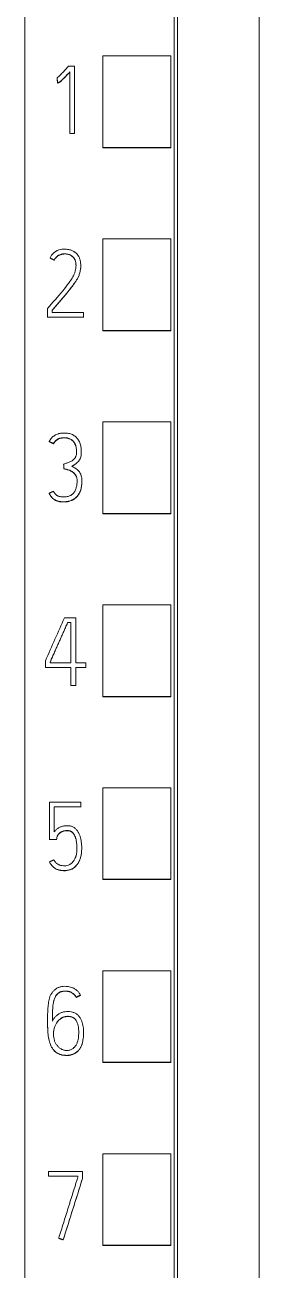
# Model space of a CAD drawing. Header units: millimetres. Extents: x 1359 to 3577, y 1333 to 3557.
# Drawn here: x 2785.17 to 2792.07, y 2942.38 to 2979.14 of the extents above; entities that cross this region are included whole.
import ezdxf

# ---------------------------------------------------------------- set-up
doc = ezdxf.new("R2010")
doc.units = ezdxf.units.MM
doc.layers.add('000-PI-Oprema', color=30, linetype='Continuous', lineweight=5)
doc.layers.add('002-PI-Kabelska kanalica', color=150, linetype='Continuous')

# ---------------------------------------------------------------- blocks, each defined once
blk = doc.blocks.new('S7-1500 DI HF - 6ES7521-1BL00-0AB0')
at = {"layer": '000-PI-Oprema', "color": 0, "linetype": 'ByBlock', "lineweight": 0}
for p, q in [((0, 134.681), (0, 21.262)), ((34.8, 134.681), (34.8, 21.262)), ((4.4, 132.4), (4.4, 23.585)), ((1.461, 71.366), (1.286, 71.366)), ((1.461, 69.377), (1.461, 71.366)), ((2.3, 68.966), (2.3, 71.667)), ((4.3, 71.667), (2.3, 71.667)), ((4.3, 68.966), (4.3, 71.667)), ((0.95, 71.02), (0.95, 71.014)), ((1.322, 71.194), (1.322, 69.377)), ((0.959, 70.873), (0.959, 70.867)), ((1.322, 69.377), (1.461, 69.377)), ((2.3, 68.95), (2.3, 68.966)), ((4.3, 68.966), (2.3, 68.966)), ((4.3, 68.95), (2.3, 68.95)), ((4.3, 68.95), (4.3, 68.966)), ((2.3, 63.564), (2.3, 66.266)), ((4.3, 66.266), (2.3, 66.266)), ((4.3, 63.564), (4.3, 66.266)), ((0.74, 65.705), (0.74, 65.698)), ((0.865, 65.641), (0.865, 65.635)), ((1.647, 65.472), (1.647, 65.479)), ((0.665, 64.208), (0.665, 63.953)), ((0.804, 64.092), (0.804, 64.159)), ((1.73, 64.092), (0.804, 64.092)), ((1.73, 63.953), (1.73, 64.092)), ((0.665, 63.953), (0.665, 63.947)), ((0.665, 63.953), (1.73, 63.953)), ((1.73, 63.953), (1.73, 63.947)), ((2.3, 63.55), (2.3, 63.564)), ((4.3, 63.564), (2.3, 63.564)), ((4.3, 63.55), (2.3, 63.55)), ((4.3, 63.55), (4.3, 63.564)), ((2.3, 58.163), (2.3, 60.864)), ((4.3, 60.864), (2.3, 60.864)), ((4.3, 58.163), (4.3, 60.864)), ((0.716, 60.285), (0.716, 60.279)), ((0.844, 60.221), (0.844, 60.215)), ((1.662, 59.966), (1.662, 59.973)), ((1.141, 59.62), (1.141, 59.614)), ((1.149, 59.481), (1.149, 59.475)), ((1.679, 59.113), (1.679, 59.119)), ((0.716, 58.758), (0.716, 58.752)), ((2.3, 58.15), (2.3, 58.163)), ((4.3, 58.163), (2.3, 58.163)), ((4.3, 58.15), (2.3, 58.15)), ((4.3, 58.15), (4.3, 58.163)), ((2.3, 52.761), (2.3, 55.462)), ((4.3, 55.462), (2.3, 55.462)), ((4.3, 52.761), (4.3, 55.462)), ((1.166, 55.078), (1.496, 55.078)), ((1.354, 54.94), (1.257, 54.94)), ((1.354, 53.747), (1.354, 54.94)), ((1.496, 55.078), (1.496, 53.747)), ((0.605, 53.609), (0.605, 53.814)), ((0.744, 53.783), (0.744, 53.747)), ((0.744, 53.747), (1.354, 53.747)), ((1.496, 53.747), (1.79, 53.747)), ((1.79, 53.747), (1.79, 53.609)), ((1.354, 53.609), (0.605, 53.609)), ((1.354, 53.079), (1.354, 53.609)), ((1.496, 53.609), (1.496, 53.079)), ((1.79, 53.609), (1.496, 53.609)), ((1.496, 53.079), (1.354, 53.079)), ((2.3, 52.75), (2.3, 52.761)), ((4.3, 52.761), (2.3, 52.761)), ((4.3, 52.75), (2.3, 52.75)), ((4.3, 52.75), (4.3, 52.761)), ((2.3, 47.36), (2.3, 50.061)), ((4.3, 50.061), (2.3, 50.061)), ((4.3, 47.36), (4.3, 50.061)), ((0.722, 49.633), (0.722, 48.535)), ((1.645, 49.633), (0.722, 49.633)), ((1.645, 49.495), (1.645, 49.633)), ((0.86, 48.757), (0.86, 49.495)), ((0.86, 49.495), (1.645, 49.495)), ((1.645, 49.495), (1.645, 49.488)), ((0.722, 48.535), (0.722, 48.529)), ((0.722, 48.535), (0.933, 48.535)), ((0.933, 48.535), (0.933, 48.529)), ((1.673, 48.27), (1.673, 48.276)), ((0.727, 47.878), (0.727, 47.871)), ((2.3, 47.35), (2.3, 47.36)), ((4.3, 47.36), (2.3, 47.36)), ((4.3, 47.35), (2.3, 47.35)), ((4.3, 47.35), (4.3, 47.36)), ((2.3, 41.958), (2.3, 44.659)), ((4.3, 44.659), (2.3, 44.659)), ((4.3, 41.958), (4.3, 44.659)), ((1.511, 43.879), (1.511, 43.873)), ((1.639, 43.945), (1.639, 43.939)), ((0.667, 43.139), (0.667, 43.132)), ((1.73, 42.839), (1.73, 42.845)), ((2.3, 41.95), (2.3, 41.958)), ((4.3, 41.958), (2.3, 41.958)), ((4.3, 41.95), (2.3, 41.95)), ((4.3, 41.95), (4.3, 41.958)), ((2.3, 36.556), (2.3, 39.257)), ((4.3, 39.257), (2.3, 39.257)), ((4.3, 36.556), (4.3, 39.257)), ((0.698, 38.593), (0.698, 38.735)), ((0.698, 38.735), (1.697, 38.735)), ((1.697, 38.735), (1.697, 38.532)), ((1.558, 38.593), (0.698, 38.593)), ((1.558, 38.554), (1.558, 38.593)), ((1.697, 38.532), (1.697, 38.526)), ((0.995, 36.767), (0.995, 36.761)), ((1.128, 36.722), (1.128, 36.716)), ((2.3, 36.55), (2.3, 36.556)), ((4.3, 36.556), (2.3, 36.556)), ((4.3, 36.55), (2.3, 36.55)), ((4.3, 36.55), (4.3, 36.556))]:
    blk.add_line(p, q, dxfattribs=at)
at = {"layer": '000-PI-Oprema', "color": 18, "linetype": 'ByBlock', "lineweight": 0, "true_color": 0x000000}
blk.add_ellipse((10.823, 15.155), major_axis=(441.592, 998.143), ratio=0.022901, start_param=1.540922, end_param=1.542189, dxfattribs=at)
at = {"layer": '000-PI-Oprema', "color": 0, "linetype": 'ByBlock', "lineweight": 0}
for centre, major_axis, ratio, start_param, end_param in [((13.828, 14.92), (314.539, 1001.971), 0.017758, 1.552804, 1.55461), ((13.808, 14.965), (314.236, 1001.002), 0.017743, 1.552827, 1.554635)]:
    blk.add_ellipse(centre, major_axis=major_axis, ratio=ratio, start_param=start_param, end_param=end_param, dxfattribs=at)
for points, knots in [([(4.5, 132.586), (4.5, 129.542), (4.5, 119.972), (4.5, 105.802), (4.5, 91.235), (4.5, 77.025), (4.5, 62.731), (4.5, 47.245), (4.5, 34.605), (4.5, 26.64), (4.5, 23.299)], [0, 0, 0, 0, 0.083934, 0.263736, 0.389889, 0.484142, 0.653794, 0.78188, 0.908517, 1, 1, 1, 1]), ([(6.9, 129.52), (6.9, 127.497), (6.9, 118.948), (6.9, 105.802), (6.9, 91.235), (6.9, 77.025), (6.9, 62.731), (6.9, 47.245), (6.9, 34.486), (6.9, 25.605), (6.9, 21.348), (6.9, 20.55)], [0, 0, 0, 0, 0.055935, 0.236292, 0.362833, 0.457376, 0.627551, 0.756032, 0.883059, 0.978086, 1, 1, 1, 1]), ([(1.286, 71.366), (1.26, 71.336), (1.233, 71.306), (1.178, 71.247), (1.151, 71.217), (1.11, 71.173), (1.096, 71.159), (1.068, 71.13), (1.054, 71.115), (1.025, 71.087), (1.011, 71.073), (0.981, 71.046), (0.966, 71.033), (0.95, 71.02)], [0, 0, 0, 0, 0.25, 0.25, 0.5, 0.5, 0.625, 0.625, 0.75, 0.75, 0.875, 0.875, 1, 1, 1, 1]), ([(0.959, 70.873), (0.964, 70.873), (0.969, 70.874), (0.979, 70.876), (0.984, 70.877), (0.994, 70.881), (0.999, 70.883), (1.007, 70.888), (1.012, 70.891), (1.024, 70.9), (1.033, 70.906), (1.049, 70.919), (1.056, 70.925), (1.079, 70.946), (1.094, 70.96), (1.124, 70.988), (1.138, 71.002), (1.182, 71.046), (1.21, 71.075), (1.266, 71.134), (1.294, 71.164), (1.322, 71.194)], [0, 0, 0, 0, 0.03125, 0.03125, 0.0625, 0.0625, 0.09375, 0.09375, 0.125, 0.125, 0.1875, 0.1875, 0.25, 0.25, 0.375, 0.375, 0.5, 0.5, 0.75, 0.75, 1, 1, 1, 1]), ([(1.322, 71.188), (1.294, 71.158), (1.266, 71.128), (1.21, 71.069), (1.182, 71.039), (1.138, 70.996), (1.124, 70.982), (1.094, 70.953), (1.079, 70.939), (1.056, 70.919), (1.048, 70.912), (1.032, 70.9), (1.024, 70.893), (1.012, 70.885), (1.007, 70.882), (0.999, 70.877), (0.994, 70.874), (0.984, 70.871), (0.979, 70.87), (0.969, 70.868), (0.964, 70.867), (0.959, 70.867)], [0, 0, 0, 0, 0.25, 0.25, 0.5, 0.5, 0.625, 0.625, 0.75, 0.75, 0.8125, 0.8125, 0.875, 0.875, 0.90625, 0.90625, 0.9375, 0.9375, 0.96875, 0.96875, 1, 1, 1, 1]), ([(0.865, 65.641), (0.876, 65.664), (0.89, 65.686), (0.914, 65.717), (0.922, 65.726), (0.941, 65.744), (0.951, 65.753), (0.982, 65.776), (1.005, 65.788), (1.054, 65.808), (1.078, 65.815), (1.117, 65.822), (1.129, 65.824), (1.155, 65.826), (1.168, 65.827), (1.207, 65.826), (1.233, 65.823), (1.271, 65.815), (1.283, 65.811), (1.308, 65.803), (1.32, 65.798), (1.355, 65.781), (1.377, 65.768), (1.408, 65.743), (1.417, 65.735), (1.435, 65.716), (1.443, 65.706), (1.454, 65.69), (1.458, 65.684), (1.464, 65.673), (1.474, 65.656), (1.481, 65.638), (1.489, 65.613), (1.492, 65.6), (1.498, 65.575), (1.5, 65.562), (1.503, 65.536), (1.504, 65.523), (1.505, 65.498), (1.506, 65.485), (1.505, 65.459), (1.505, 65.446), (1.503, 65.42), (1.502, 65.407), (1.497, 65.368), (1.492, 65.343), (1.482, 65.306), (1.478, 65.293), (1.47, 65.269), (1.465, 65.256), (1.451, 65.22), (1.44, 65.197), (1.416, 65.152), (1.403, 65.13), (1.377, 65.086), (1.363, 65.064), (1.32, 65), (1.29, 64.959), (1.198, 64.835), (1.133, 64.755), (1.034, 64.637), (1, 64.598), (0.934, 64.52), (0.9, 64.481), (0.833, 64.403), (0.799, 64.364), (0.732, 64.286), (0.698, 64.247), (0.665, 64.208)], [0, 0, 0, 0, 0.03125, 0.03125, 0.046875, 0.046875, 0.0625, 0.0625, 0.09375, 0.09375, 0.125, 0.125, 0.140625, 0.140625, 0.15625, 0.15625, 0.1875, 0.1875, 0.203125, 0.203125, 0.21875, 0.21875, 0.25, 0.25, 0.265625, 0.265625, 0.28125, 0.28125, 0.289062, 0.289062, 0.296875, 0.3125, 0.3125, 0.328125, 0.328125, 0.34375, 0.34375, 0.359375, 0.359375, 0.375, 0.375, 0.390625, 0.390625, 0.40625, 0.40625, 0.4375, 0.4375, 0.453125, 0.453125, 0.46875, 0.46875, 0.5, 0.5, 0.53125, 0.53125, 0.5625, 0.5625, 0.625, 0.625, 0.75, 0.75, 0.8125, 0.8125, 0.875, 0.875, 0.9375, 0.9375, 1, 1, 1, 1]), ([(0.804, 64.159), (0.843, 64.205), (0.881, 64.251), (0.959, 64.342), (0.999, 64.388), (1.077, 64.48), (1.116, 64.526), (1.193, 64.618), (1.232, 64.665), (1.308, 64.758), (1.346, 64.805), (1.4, 64.877), (1.418, 64.901), (1.453, 64.951), (1.471, 64.975), (1.504, 65.026), (1.52, 65.051), (1.55, 65.103), (1.564, 65.129), (1.583, 65.17), (1.589, 65.184), (1.6, 65.212), (1.605, 65.227), (1.62, 65.27), (1.627, 65.299), (1.638, 65.358), (1.642, 65.388), (1.646, 65.433), (1.646, 65.448), (1.647, 65.479), (1.647, 65.494), (1.645, 65.539), (1.641, 65.569), (1.634, 65.613), (1.63, 65.628), (1.623, 65.658), (1.618, 65.672), (1.608, 65.701), (1.602, 65.714), (1.588, 65.741), (1.581, 65.754), (1.569, 65.774), (1.565, 65.78), (1.556, 65.792), (1.551, 65.798), (1.536, 65.816), (1.526, 65.827), (1.505, 65.848), (1.494, 65.858), (1.476, 65.872), (1.47, 65.877), (1.457, 65.885), (1.45, 65.889), (1.417, 65.908), (1.39, 65.921), (1.347, 65.936), (1.332, 65.94), (1.303, 65.948), (1.288, 65.951), (1.258, 65.956), (1.243, 65.958), (1.213, 65.961), (1.198, 65.962), (1.168, 65.962), (1.153, 65.962), (1.122, 65.961), (1.107, 65.96), (1.062, 65.954), (1.032, 65.948), (0.989, 65.935), (0.975, 65.93), (0.954, 65.92), (0.947, 65.917), (0.933, 65.91), (0.927, 65.906), (0.894, 65.888), (0.87, 65.87), (0.836, 65.839), (0.825, 65.829), (0.804, 65.806), (0.795, 65.795), (0.768, 65.758), (0.752, 65.732), (0.74, 65.705)], [0, 0, 0, 0, 0.0625, 0.0625, 0.125, 0.125, 0.1875, 0.1875, 0.25, 0.25, 0.3125, 0.3125, 0.34375, 0.34375, 0.375, 0.375, 0.40625, 0.40625, 0.4375, 0.4375, 0.453125, 0.453125, 0.46875, 0.46875, 0.5, 0.5, 0.53125, 0.53125, 0.546875, 0.546875, 0.5625, 0.5625, 0.59375, 0.59375, 0.609375, 0.609375, 0.625, 0.625, 0.640625, 0.640625, 0.65625, 0.65625, 0.664063, 0.664063, 0.671875, 0.671875, 0.6875, 0.6875, 0.703125, 0.703125, 0.710938, 0.710938, 0.71875, 0.71875, 0.75, 0.75, 0.765625, 0.765625, 0.78125, 0.78125, 0.796875, 0.796875, 0.8125, 0.8125, 0.828125, 0.828125, 0.84375, 0.84375, 0.875, 0.875, 0.890625, 0.890625, 0.898438, 0.898438, 0.90625, 0.90625, 0.9375, 0.9375, 0.953125, 0.953125, 0.96875, 0.96875, 1, 1, 1, 1]), ([(1.506, 65.469), (1.506, 65.48), (1.505, 65.49), (1.504, 65.514), (1.503, 65.527), (1.5, 65.552), (1.498, 65.565), (1.493, 65.591), (1.49, 65.603), (1.482, 65.628), (1.477, 65.64), (1.469, 65.658), (1.466, 65.664), (1.46, 65.675), (1.456, 65.681), (1.438, 65.708), (1.42, 65.727), (1.395, 65.747), (1.39, 65.752), (1.379, 65.759), (1.363, 65.77), (1.334, 65.786), (1.31, 65.796), (1.286, 65.804), (1.273, 65.808), (1.235, 65.817), (1.209, 65.82), (1.157, 65.821), (1.118, 65.817), (1.08, 65.808), (1.055, 65.801), (1.042, 65.797), (1.018, 65.787), (1.007, 65.782), (0.984, 65.769), (0.973, 65.762), (0.941, 65.739), (0.922, 65.721), (0.898, 65.691), (0.891, 65.68), (0.877, 65.658), (0.87, 65.646), (0.865, 65.635)], [0, 0, 0, 0, 0.034384, 0.034384, 0.076368, 0.076368, 0.118351, 0.118351, 0.160334, 0.160334, 0.202317, 0.202317, 0.223309, 0.223309, 0.244301, 0.244301, 0.328267, 0.328267, 0.349259, 0.349259, 0.370251, 0.412234, 0.454217, 0.454217, 0.496201, 0.496201, 0.580167, 0.580167, 0.664134, 0.706117, 0.706117, 0.7481, 0.7481, 0.790084, 0.790084, 0.832067, 0.832067, 0.916033, 0.916033, 0.958017, 0.958017, 1, 1, 1, 1]), ([(1.647, 65.472), (1.647, 65.467), (1.647, 65.461), (1.646, 65.44), (1.646, 65.425), (1.642, 65.38), (1.638, 65.35), (1.626, 65.291), (1.619, 65.262), (1.605, 65.219), (1.6, 65.204), (1.588, 65.176), (1.582, 65.162), (1.563, 65.121), (1.549, 65.095), (1.519, 65.043), (1.503, 65.018), (1.47, 64.968), (1.452, 64.943), (1.417, 64.894), (1.4, 64.87), (1.345, 64.798), (1.307, 64.751), (1.231, 64.658), (1.193, 64.611), (1.116, 64.519), (1.077, 64.473), (0.998, 64.382), (0.959, 64.336), (0.881, 64.244), (0.842, 64.198), (0.804, 64.152)], [0, 0, 0, 0, 0.010377, 0.010377, 0.038652, 0.038652, 0.095202, 0.095202, 0.151752, 0.151752, 0.180027, 0.180027, 0.208302, 0.208302, 0.264851, 0.264851, 0.321401, 0.321401, 0.377951, 0.377951, 0.434501, 0.434501, 0.547601, 0.547601, 0.660701, 0.660701, 0.7738, 0.7738, 0.8869, 0.8869, 1, 1, 1, 1]), ([(0.716, 60.285), (0.724, 60.304), (0.744, 60.339), (0.769, 60.371), (0.789, 60.393), (0.796, 60.401), (0.811, 60.415), (0.818, 60.421), (0.842, 60.441), (0.858, 60.452), (0.884, 60.468), (0.893, 60.473), (0.911, 60.483), (0.92, 60.487), (0.948, 60.499), (0.967, 60.506), (0.996, 60.515), (1.005, 60.517), (1.025, 60.522), (1.035, 60.524), (1.065, 60.529), (1.105, 60.533), (1.145, 60.535), (1.185, 60.534), (1.205, 60.533), (1.246, 60.53), (1.266, 60.527), (1.305, 60.519), (1.325, 60.514), (1.363, 60.502), (1.382, 60.495), (1.41, 60.482), (1.419, 60.477), (1.436, 60.467), (1.445, 60.462), (1.47, 60.445), (1.486, 60.433), (1.508, 60.412), (1.515, 60.405), (1.529, 60.391), (1.536, 60.383), (1.568, 60.344), (1.589, 60.31), (1.622, 60.235), (1.634, 60.197), (1.647, 60.139), (1.651, 60.119), (1.656, 60.079), (1.659, 60.059), (1.661, 60.018), (1.662, 59.998), (1.662, 59.958), (1.662, 59.938), (1.659, 59.898), (1.657, 59.878), (1.648, 59.838), (1.643, 59.819), (1.628, 59.781), (1.619, 59.763), (1.604, 59.737), (1.599, 59.728), (1.587, 59.712), (1.581, 59.704), (1.561, 59.681), (1.547, 59.667), (1.524, 59.646), (1.517, 59.64), (1.501, 59.628), (1.492, 59.622), (1.467, 59.605), (1.45, 59.595), (1.415, 59.575), (1.397, 59.565), (1.379, 59.556)], [0, 0, 0, 0, 0.03125, 0.0625, 0.0625, 0.078125, 0.078125, 0.09375, 0.09375, 0.125, 0.125, 0.140625, 0.140625, 0.15625, 0.15625, 0.1875, 0.1875, 0.203125, 0.203125, 0.21875, 0.21875, 0.25, 0.28125, 0.28125, 0.3125, 0.3125, 0.34375, 0.34375, 0.375, 0.375, 0.40625, 0.40625, 0.421875, 0.421875, 0.4375, 0.4375, 0.46875, 0.46875, 0.484375, 0.484375, 0.5, 0.5, 0.5625, 0.5625, 0.625, 0.625, 0.65625, 0.65625, 0.6875, 0.6875, 0.71875, 0.71875, 0.75, 0.75, 0.78125, 0.78125, 0.8125, 0.8125, 0.84375, 0.84375, 0.859375, 0.859375, 0.875, 0.875, 0.90625, 0.90625, 0.921875, 0.921875, 0.9375, 0.9375, 0.96875, 0.96875, 1, 1, 1, 1]), ([(1.141, 59.62), (1.172, 59.629), (1.204, 59.639), (1.267, 59.658), (1.298, 59.668), (1.343, 59.689), (1.358, 59.697), (1.386, 59.713), (1.4, 59.723), (1.42, 59.738), (1.426, 59.743), (1.438, 59.755), (1.444, 59.761), (1.46, 59.779), (1.47, 59.792), (1.484, 59.813), (1.488, 59.82), (1.495, 59.835), (1.499, 59.842), (1.508, 59.865), (1.512, 59.881), (1.518, 59.914), (1.519, 59.93), (1.521, 59.963), (1.521, 59.98), (1.52, 60.029), (1.518, 60.062), (1.51, 60.111), (1.507, 60.127), (1.5, 60.151), (1.498, 60.159), (1.493, 60.175), (1.49, 60.183), (1.481, 60.206), (1.473, 60.221), (1.457, 60.25), (1.448, 60.264), (1.428, 60.29), (1.417, 60.302), (1.399, 60.319), (1.393, 60.325), (1.38, 60.335), (1.373, 60.34), (1.352, 60.354), (1.337, 60.361), (1.306, 60.374), (1.291, 60.379), (1.258, 60.387), (1.242, 60.39), (1.209, 60.394), (1.192, 60.395), (1.159, 60.396), (1.143, 60.396), (1.109, 60.394), (1.093, 60.392), (1.06, 60.387), (1.044, 60.383), (1.02, 60.376), (1.012, 60.373), (0.996, 60.368), (0.989, 60.364), (0.974, 60.357), (0.966, 60.353), (0.952, 60.345), (0.945, 60.34), (0.925, 60.326), (0.912, 60.315), (0.889, 60.291), (0.878, 60.278), (0.86, 60.251), (0.851, 60.236), (0.844, 60.221)], [0, 0, 0, 0, 0.0625, 0.0625, 0.125, 0.125, 0.15625, 0.15625, 0.1875, 0.1875, 0.203125, 0.203125, 0.21875, 0.21875, 0.25, 0.25, 0.265625, 0.265625, 0.28125, 0.28125, 0.3125, 0.3125, 0.34375, 0.34375, 0.375, 0.375, 0.4375, 0.4375, 0.46875, 0.46875, 0.484375, 0.484375, 0.5, 0.5, 0.53125, 0.53125, 0.5625, 0.5625, 0.59375, 0.59375, 0.609375, 0.609375, 0.625, 0.625, 0.65625, 0.65625, 0.6875, 0.6875, 0.71875, 0.71875, 0.75, 0.75, 0.78125, 0.78125, 0.8125, 0.8125, 0.84375, 0.84375, 0.859375, 0.859375, 0.875, 0.875, 0.890625, 0.890625, 0.90625, 0.90625, 0.9375, 0.9375, 0.96875, 0.96875, 1, 1, 1, 1]), ([(0.844, 60.215), (0.851, 60.23), (0.859, 60.244), (0.878, 60.271), (0.888, 60.284), (0.905, 60.302), (0.911, 60.308), (0.924, 60.318), (0.931, 60.324), (0.944, 60.333), (0.951, 60.338), (0.965, 60.346), (0.972, 60.35), (0.994, 60.361), (1.01, 60.367), (1.042, 60.377), (1.058, 60.38), (1.091, 60.385), (1.107, 60.387), (1.14, 60.39), (1.157, 60.39), (1.206, 60.389), (1.239, 60.385), (1.28, 60.376), (1.288, 60.374), (1.304, 60.369), (1.311, 60.366), (1.334, 60.356), (1.349, 60.349), (1.37, 60.336), (1.377, 60.331), (1.39, 60.321), (1.397, 60.315), (1.415, 60.298), (1.426, 60.286), (1.441, 60.266), (1.446, 60.26), (1.455, 60.246), (1.468, 60.225), (1.479, 60.202), (1.492, 60.172), (1.497, 60.156), (1.505, 60.126), (1.508, 60.112), (1.511, 60.098)], [0, 0, 0, 0, 0.055991, 0.055991, 0.111982, 0.111982, 0.139978, 0.139978, 0.167973, 0.167973, 0.195969, 0.195969, 0.223964, 0.223964, 0.279955, 0.279955, 0.335946, 0.335946, 0.391937, 0.391937, 0.447928, 0.447928, 0.55991, 0.55991, 0.587906, 0.587906, 0.615901, 0.615901, 0.671892, 0.671892, 0.699888, 0.699888, 0.727884, 0.727884, 0.783875, 0.783875, 0.81187, 0.81187, 0.839866, 0.895857, 0.895857, 0.951848, 0.951848, 1, 1, 1, 1]), ([(1.656, 59.874), (1.658, 59.886), (1.659, 59.898), (1.662, 59.929), (1.662, 59.947), (1.662, 59.966)], [0, 0, 0, 0, 0.4, 0.4, 1, 1, 1, 1]), ([(1.379, 59.556), (1.398, 59.546), (1.416, 59.536), (1.453, 59.515), (1.471, 59.504), (1.506, 59.481), (1.523, 59.469), (1.547, 59.449), (1.555, 59.442), (1.57, 59.427), (1.578, 59.419), (1.598, 59.395), (1.61, 59.378), (1.627, 59.351), (1.632, 59.342), (1.641, 59.323), (1.645, 59.313), (1.657, 59.284), (1.663, 59.264), (1.67, 59.233), (1.671, 59.222), (1.675, 59.201), (1.676, 59.191), (1.678, 59.159), (1.679, 59.138), (1.679, 59.096), (1.678, 59.075), (1.675, 59.034), (1.673, 59.013), (1.668, 58.971), (1.665, 58.95), (1.652, 58.889), (1.641, 58.849), (1.621, 58.8), (1.617, 58.79), (1.608, 58.771), (1.603, 58.762), (1.588, 58.734), (1.577, 58.716), (1.552, 58.682), (1.539, 58.666), (1.517, 58.643), (1.509, 58.635), (1.493, 58.621), (1.485, 58.614), (1.46, 58.595), (1.443, 58.583), (1.415, 58.568), (1.406, 58.563), (1.387, 58.554), (1.377, 58.55), (1.328, 58.53), (1.287, 58.52), (1.225, 58.51), (1.204, 58.508), (1.161, 58.506), (1.14, 58.505), (1.098, 58.506), (1.077, 58.507), (1.045, 58.511), (1.035, 58.512), (1.014, 58.516), (1.004, 58.518), (0.973, 58.525), (0.953, 58.532), (0.923, 58.543), (0.914, 58.548), (0.894, 58.557), (0.885, 58.562), (0.857, 58.578), (0.84, 58.59), (0.816, 58.61), (0.808, 58.618), (0.793, 58.633), (0.786, 58.641), (0.767, 58.666), (0.756, 58.683), (0.734, 58.72), (0.725, 58.738), (0.716, 58.758)], [0, 0, 0, 0, 0.03125, 0.03125, 0.0625, 0.0625, 0.09375, 0.09375, 0.109375, 0.109375, 0.125, 0.125, 0.15625, 0.15625, 0.171875, 0.171875, 0.1875, 0.1875, 0.21875, 0.21875, 0.234375, 0.234375, 0.25, 0.25, 0.28125, 0.28125, 0.3125, 0.3125, 0.34375, 0.34375, 0.375, 0.375, 0.4375, 0.4375, 0.453125, 0.453125, 0.46875, 0.46875, 0.5, 0.5, 0.53125, 0.53125, 0.546875, 0.546875, 0.5625, 0.5625, 0.59375, 0.59375, 0.609375, 0.609375, 0.625, 0.625, 0.6875, 0.6875, 0.71875, 0.71875, 0.75, 0.75, 0.78125, 0.78125, 0.796875, 0.796875, 0.8125, 0.8125, 0.84375, 0.84375, 0.859375, 0.859375, 0.875, 0.875, 0.90625, 0.90625, 0.921875, 0.921875, 0.9375, 0.9375, 0.96875, 0.96875, 1, 1, 1, 1]), ([(1.379, 59.55), (1.397, 59.559), (1.415, 59.568), (1.44, 59.583), (1.448, 59.588), (1.456, 59.593)], [0, 0, 0, 0, 0.680967, 0.680967, 1, 1, 1, 1]), ([(0.844, 58.816), (0.851, 58.8), (0.859, 58.785), (0.877, 58.756), (0.887, 58.742), (0.905, 58.723), (0.911, 58.716), (0.924, 58.705), (0.931, 58.7), (0.945, 58.69), (0.953, 58.686), (0.968, 58.678), (0.976, 58.674), (1.001, 58.665), (1.017, 58.66), (1.051, 58.653), (1.068, 58.65), (1.103, 58.648), (1.12, 58.647), (1.155, 58.647), (1.172, 58.648), (1.206, 58.651), (1.223, 58.653), (1.249, 58.658), (1.257, 58.66), (1.274, 58.664), (1.282, 58.666), (1.307, 58.674), (1.323, 58.68), (1.347, 58.692), (1.354, 58.696), (1.369, 58.705), (1.376, 58.71), (1.397, 58.725), (1.41, 58.737), (1.434, 58.761), (1.445, 58.775), (1.465, 58.804), (1.473, 58.819), (1.488, 58.85), (1.495, 58.867), (1.511, 58.916), (1.519, 58.949), (1.528, 59), (1.53, 59.017), (1.534, 59.052), (1.536, 59.069), (1.537, 59.104), (1.538, 59.121), (1.537, 59.147), (1.537, 59.155), (1.535, 59.173), (1.535, 59.181), (1.531, 59.207), (1.527, 59.224), (1.518, 59.248), (1.515, 59.256), (1.507, 59.272), (1.503, 59.28), (1.49, 59.302), (1.48, 59.316), (1.458, 59.343), (1.446, 59.355), (1.42, 59.378), (1.406, 59.388), (1.377, 59.406), (1.361, 59.415), (1.331, 59.43), (1.315, 59.437), (1.282, 59.449), (1.266, 59.454), (1.217, 59.468), (1.183, 59.476), (1.149, 59.481)], [0, 0, 0, 0, 0.03125, 0.03125, 0.0625, 0.0625, 0.078125, 0.078125, 0.09375, 0.09375, 0.109375, 0.109375, 0.125, 0.125, 0.15625, 0.15625, 0.1875, 0.1875, 0.21875, 0.21875, 0.25, 0.25, 0.28125, 0.28125, 0.296875, 0.296875, 0.3125, 0.3125, 0.34375, 0.34375, 0.359375, 0.359375, 0.375, 0.375, 0.40625, 0.40625, 0.4375, 0.4375, 0.46875, 0.46875, 0.5, 0.5, 0.5625, 0.5625, 0.59375, 0.59375, 0.625, 0.625, 0.65625, 0.65625, 0.671875, 0.671875, 0.6875, 0.6875, 0.71875, 0.71875, 0.734375, 0.734375, 0.75, 0.75, 0.78125, 0.78125, 0.8125, 0.8125, 0.84375, 0.84375, 0.875, 0.875, 0.90625, 0.90625, 0.9375, 0.9375, 1, 1, 1, 1]), ([(1.149, 59.475), (1.183, 59.469), (1.216, 59.462), (1.266, 59.448), (1.282, 59.442), (1.315, 59.431), (1.33, 59.424), (1.354, 59.413), (1.361, 59.409), (1.377, 59.4), (1.384, 59.396), (1.406, 59.382), (1.42, 59.371), (1.439, 59.354), (1.446, 59.348), (1.458, 59.336), (1.464, 59.33), (1.48, 59.31), (1.49, 59.296), (1.503, 59.273), (1.507, 59.266), (1.511, 59.257), (1.511, 59.257), (1.512, 59.256)], [0, 0, 0, 0, 0.234563, 0.234563, 0.351844, 0.351844, 0.469126, 0.469126, 0.527766, 0.527766, 0.586407, 0.586407, 0.703689, 0.703689, 0.762329, 0.762329, 0.82097, 0.82097, 0.938251, 0.938251, 0.996892, 0.996892, 1, 1, 1, 1]), ([(0.716, 58.752), (0.725, 58.732), (0.734, 58.714), (0.756, 58.677), (0.767, 58.659), (0.786, 58.635), (0.793, 58.626), (0.808, 58.611), (0.816, 58.604), (0.84, 58.584), (0.857, 58.572), (0.884, 58.556), (0.894, 58.551), (0.913, 58.542), (0.923, 58.537), (0.952, 58.526), (0.972, 58.519), (1.013, 58.509), (1.034, 58.506), (1.076, 58.501), (1.096, 58.5), (1.138, 58.499), (1.159, 58.499), (1.201, 58.502), (1.222, 58.504), (1.253, 58.508), (1.264, 58.51), (1.285, 58.514), (1.295, 58.517), (1.325, 58.525), (1.345, 58.531), (1.375, 58.542), (1.384, 58.546), (1.403, 58.555), (1.413, 58.56), (1.441, 58.576), (1.458, 58.587), (1.491, 58.613), (1.507, 58.627), (1.536, 58.657), (1.55, 58.673), (1.575, 58.707), (1.586, 58.725), (1.602, 58.752), (1.606, 58.762), (1.615, 58.781), (1.62, 58.79), (1.64, 58.839), (1.651, 58.879), (1.664, 58.941), (1.668, 58.961), (1.673, 59.003), (1.675, 59.024), (1.677, 59.048), (1.677, 59.051), (1.677, 59.054)], [0, 0, 0, 0, 0.045146, 0.045146, 0.090291, 0.090291, 0.112864, 0.112864, 0.135437, 0.135437, 0.180583, 0.180583, 0.203156, 0.203156, 0.225729, 0.225729, 0.270874, 0.270874, 0.31602, 0.31602, 0.361166, 0.361166, 0.406311, 0.406311, 0.451457, 0.451457, 0.47403, 0.47403, 0.496603, 0.496603, 0.541748, 0.541748, 0.564321, 0.564321, 0.586894, 0.586894, 0.63204, 0.63204, 0.677186, 0.677186, 0.722331, 0.722331, 0.767477, 0.767477, 0.79005, 0.79005, 0.812623, 0.812623, 0.902914, 0.902914, 0.94806, 0.94806, 0.993206, 0.993206, 1, 1, 1, 1]), ([(1.257, 54.94), (1.247, 54.915), (1.236, 54.891), (1.215, 54.843), (1.204, 54.819), (1.172, 54.746), (1.151, 54.698), (1.109, 54.602), (1.088, 54.553), (1.045, 54.457), (1.023, 54.409), (0.98, 54.313), (0.959, 54.265), (0.916, 54.168), (0.895, 54.12), (0.852, 54.024), (0.831, 53.976), (0.798, 53.903), (0.787, 53.879), (0.771, 53.843), (0.766, 53.831), (0.755, 53.807), (0.75, 53.795), (0.744, 53.783)], [0, 0, 0, 0, 0.0625, 0.0625, 0.125, 0.125, 0.25, 0.25, 0.375, 0.375, 0.5, 0.5, 0.625, 0.625, 0.75, 0.75, 0.875, 0.875, 0.9375, 0.9375, 0.96875, 0.96875, 1, 1, 1, 1]), ([(0.744, 53.777), (0.75, 53.789), (0.755, 53.801), (0.766, 53.825), (0.771, 53.837), (0.787, 53.873), (0.798, 53.897), (0.831, 53.969), (0.852, 54.018), (0.895, 54.114), (0.916, 54.162), (0.959, 54.258), (0.98, 54.306), (1.023, 54.403), (1.045, 54.451), (1.088, 54.547), (1.109, 54.596), (1.151, 54.692), (1.172, 54.74), (1.204, 54.813), (1.215, 54.837), (1.236, 54.885), (1.247, 54.909), (1.257, 54.933)], [0, 0, 0, 0, 0.03125, 0.03125, 0.0625, 0.0625, 0.125, 0.125, 0.25, 0.25, 0.375, 0.375, 0.5, 0.5, 0.625, 0.625, 0.75, 0.75, 0.875, 0.875, 0.9375, 0.9375, 1, 1, 1, 1]), ([(0.727, 47.878), (0.74, 47.851), (0.753, 47.826), (0.777, 47.79), (0.786, 47.778), (0.805, 47.756), (0.815, 47.745), (0.836, 47.725), (0.848, 47.716), (0.871, 47.699), (0.883, 47.691), (0.908, 47.676), (0.92, 47.669), (0.947, 47.657), (0.961, 47.652), (0.988, 47.642), (1.002, 47.638), (1.031, 47.631), (1.045, 47.629), (1.074, 47.625), (1.089, 47.623), (1.111, 47.622), (1.118, 47.622), (1.133, 47.621), (1.14, 47.621), (1.162, 47.62), (1.176, 47.619), (1.206, 47.62), (1.22, 47.621), (1.249, 47.625), (1.264, 47.627), (1.293, 47.633), (1.307, 47.637), (1.349, 47.651), (1.376, 47.662), (1.414, 47.684), (1.427, 47.692), (1.45, 47.709), (1.462, 47.719), (1.484, 47.738), (1.494, 47.748), (1.514, 47.77), (1.524, 47.781), (1.551, 47.816), (1.567, 47.841), (1.588, 47.879), (1.594, 47.892), (1.607, 47.919), (1.613, 47.932), (1.629, 47.973), (1.638, 48.001), (1.652, 48.057), (1.658, 48.086), (1.665, 48.129), (1.667, 48.144), (1.669, 48.173), (1.671, 48.188), (1.673, 48.232), (1.673, 48.261), (1.673, 48.319), (1.671, 48.378), (1.665, 48.436), (1.657, 48.493), (1.653, 48.522), (1.643, 48.565), (1.64, 48.58), (1.632, 48.608), (1.628, 48.622), (1.614, 48.664), (1.603, 48.691), (1.584, 48.731), (1.577, 48.744), (1.562, 48.769), (1.554, 48.782), (1.528, 48.817), (1.509, 48.839), (1.465, 48.879), (1.44, 48.895), (1.4, 48.914), (1.387, 48.92), (1.358, 48.929), (1.344, 48.933), (1.315, 48.938), (1.301, 48.94), (1.271, 48.942), (1.256, 48.943), (1.227, 48.942), (1.212, 48.942), (1.183, 48.939), (1.169, 48.938), (1.14, 48.933), (1.125, 48.93), (1.097, 48.923), (1.082, 48.919), (1.054, 48.909), (1.041, 48.904), (1.014, 48.891), (1.001, 48.884), (0.976, 48.869), (0.964, 48.86), (0.94, 48.843), (0.929, 48.833), (0.908, 48.813), (0.897, 48.803), (0.878, 48.781), (0.869, 48.769), (0.86, 48.757)], [0, 0, 0, 0, 0.03125, 0.03125, 0.046875, 0.046875, 0.0625, 0.0625, 0.078125, 0.078125, 0.09375, 0.09375, 0.109375, 0.109375, 0.125, 0.125, 0.140625, 0.140625, 0.15625, 0.15625, 0.171875, 0.171875, 0.179688, 0.179688, 0.1875, 0.1875, 0.203125, 0.203125, 0.21875, 0.21875, 0.234375, 0.234375, 0.25, 0.25, 0.28125, 0.28125, 0.296875, 0.296875, 0.3125, 0.3125, 0.328125, 0.328125, 0.34375, 0.34375, 0.375, 0.375, 0.390625, 0.390625, 0.40625, 0.40625, 0.4375, 0.4375, 0.46875, 0.46875, 0.484375, 0.484375, 0.5, 0.5, 0.53125, 0.53125, 0.5625, 0.59375, 0.59375, 0.625, 0.625, 0.640625, 0.640625, 0.65625, 0.65625, 0.6875, 0.6875, 0.703125, 0.703125, 0.71875, 0.71875, 0.75, 0.75, 0.78125, 0.78125, 0.796875, 0.796875, 0.8125, 0.8125, 0.828125, 0.828125, 0.84375, 0.84375, 0.859375, 0.859375, 0.875, 0.875, 0.890625, 0.890625, 0.90625, 0.90625, 0.921875, 0.921875, 0.9375, 0.9375, 0.953125, 0.953125, 0.96875, 0.96875, 0.984375, 0.984375, 1, 1, 1, 1]), ([(0.933, 48.535), (0.933, 48.558), (0.936, 48.581), (0.945, 48.615), (0.949, 48.626), (0.958, 48.647), (0.964, 48.657), (0.976, 48.676), (0.983, 48.686), (0.998, 48.704), (1.006, 48.712), (1.023, 48.727), (1.032, 48.735), (1.051, 48.748), (1.06, 48.755), (1.08, 48.766), (1.091, 48.771), (1.112, 48.78), (1.123, 48.784), (1.156, 48.794), (1.179, 48.798), (1.213, 48.801), (1.225, 48.801), (1.248, 48.801), (1.26, 48.801), (1.283, 48.799), (1.294, 48.797), (1.311, 48.793), (1.317, 48.792), (1.328, 48.789), (1.333, 48.787), (1.35, 48.781), (1.36, 48.776), (1.38, 48.764), (1.389, 48.757), (1.406, 48.741), (1.414, 48.733), (1.429, 48.715), (1.436, 48.705), (1.454, 48.676), (1.465, 48.655), (1.482, 48.613), (1.49, 48.591), (1.51, 48.524), (1.519, 48.479), (1.527, 48.411), (1.529, 48.388), (1.532, 48.342), (1.533, 48.319), (1.534, 48.25), (1.532, 48.204), (1.524, 48.136), (1.52, 48.114), (1.513, 48.08), (1.51, 48.069), (1.504, 48.046), (1.5, 48.035), (1.489, 48.002), (1.48, 47.981), (1.465, 47.95), (1.459, 47.94), (1.447, 47.92), (1.441, 47.91), (1.421, 47.882), (1.406, 47.864), (1.381, 47.84), (1.373, 47.832), (1.354, 47.818), (1.345, 47.811), (1.325, 47.799), (1.315, 47.793), (1.294, 47.784), (1.283, 47.779), (1.249, 47.769), (1.227, 47.765), (1.192, 47.762), (1.18, 47.761), (1.157, 47.761), (1.145, 47.761), (1.111, 47.762), (1.088, 47.764), (1.054, 47.771), (1.043, 47.774), (1.021, 47.781), (1.01, 47.786), (0.978, 47.8), (0.958, 47.812), (0.93, 47.834), (0.921, 47.841), (0.905, 47.858), (0.89, 47.875), (0.877, 47.895), (0.865, 47.915), (0.86, 47.925), (0.855, 47.936)], [0, 0, 0, 0, 0.03125, 0.03125, 0.046875, 0.046875, 0.0625, 0.0625, 0.078125, 0.078125, 0.09375, 0.09375, 0.109375, 0.109375, 0.125, 0.125, 0.140625, 0.140625, 0.15625, 0.15625, 0.1875, 0.1875, 0.203125, 0.203125, 0.21875, 0.21875, 0.234375, 0.234375, 0.242187, 0.242187, 0.25, 0.25, 0.265625, 0.265625, 0.28125, 0.28125, 0.296875, 0.296875, 0.3125, 0.3125, 0.34375, 0.34375, 0.375, 0.375, 0.4375, 0.4375, 0.46875, 0.46875, 0.5, 0.5, 0.5625, 0.5625, 0.59375, 0.59375, 0.609375, 0.609375, 0.625, 0.625, 0.65625, 0.65625, 0.671875, 0.671875, 0.6875, 0.6875, 0.71875, 0.71875, 0.734375, 0.734375, 0.75, 0.75, 0.765625, 0.765625, 0.78125, 0.78125, 0.8125, 0.8125, 0.828125, 0.828125, 0.84375, 0.84375, 0.875, 0.875, 0.890625, 0.890625, 0.90625, 0.90625, 0.9375, 0.9375, 0.953125, 0.953125, 0.96875, 0.984375, 0.984375, 1, 1, 1, 1]), ([(1.534, 48.271), (1.534, 48.277), (1.534, 48.283), (1.533, 48.312), (1.532, 48.335), (1.529, 48.381), (1.527, 48.403), (1.522, 48.449), (1.518, 48.472), (1.509, 48.517), (1.503, 48.54), (1.493, 48.573), (1.49, 48.584), (1.482, 48.606), (1.478, 48.617), (1.465, 48.649), (1.455, 48.669), (1.436, 48.698), (1.429, 48.708), (1.415, 48.726), (1.407, 48.735), (1.39, 48.75), (1.381, 48.757), (1.361, 48.769), (1.35, 48.774), (1.328, 48.782), (1.317, 48.786), (1.294, 48.791), (1.283, 48.792), (1.26, 48.794), (1.249, 48.795), (1.226, 48.795), (1.214, 48.795), (1.191, 48.793), (1.179, 48.791), (1.157, 48.787), (1.134, 48.782), (1.113, 48.774), (1.091, 48.765), (1.081, 48.76), (1.051, 48.743), (1.032, 48.73), (1.006, 48.706), (0.998, 48.698), (0.983, 48.68), (0.976, 48.671), (0.964, 48.651), (0.959, 48.641), (0.949, 48.62), (0.945, 48.609), (0.939, 48.586), (0.937, 48.575), (0.934, 48.552), (0.933, 48.54), (0.933, 48.529)], [0, 0, 0, 0, 0.015899, 0.015899, 0.077406, 0.077406, 0.138912, 0.138912, 0.200418, 0.200418, 0.261925, 0.261925, 0.292678, 0.292678, 0.323431, 0.323431, 0.384937, 0.384937, 0.41569, 0.41569, 0.446443, 0.446443, 0.477197, 0.477197, 0.50795, 0.50795, 0.538703, 0.538703, 0.569456, 0.569456, 0.600209, 0.600209, 0.630962, 0.630962, 0.661715, 0.661715, 0.692469, 0.723222, 0.723222, 0.753975, 0.753975, 0.815481, 0.815481, 0.846234, 0.846234, 0.876987, 0.876987, 0.907741, 0.907741, 0.938494, 0.938494, 0.969247, 0.969247, 1, 1, 1, 1]), ([(1.673, 48.27), (1.673, 48.248), (1.673, 48.227), (1.67, 48.176), (1.668, 48.147), (1.662, 48.104), (1.66, 48.09), (1.654, 48.061), (1.651, 48.046), (1.64, 48.004), (1.632, 47.976), (1.611, 47.921), (1.599, 47.894), (1.571, 47.842), (1.556, 47.817), (1.529, 47.782), (1.52, 47.77), (1.501, 47.749), (1.49, 47.738), (1.458, 47.708), (1.434, 47.69), (1.396, 47.668), (1.383, 47.661), (1.357, 47.649), (1.343, 47.643), (1.301, 47.629), (1.273, 47.622), (1.229, 47.616), (1.214, 47.615), (1.185, 47.613), (1.17, 47.613), (1.141, 47.614), (1.126, 47.615), (1.097, 47.617), (1.082, 47.618), (1.053, 47.621), (1.038, 47.624), (1.009, 47.63), (0.995, 47.634), (0.967, 47.643), (0.953, 47.648), (0.926, 47.66), (0.913, 47.667), (0.888, 47.682), (0.875, 47.69), (0.851, 47.707), (0.84, 47.716), (0.818, 47.736), (0.808, 47.747), (0.788, 47.769), (0.779, 47.781), (0.754, 47.818), (0.74, 47.844), (0.727, 47.871)], [0, 0, 0, 0, 0.044434, 0.044434, 0.104157, 0.104157, 0.134018, 0.134018, 0.16388, 0.16388, 0.223602, 0.223602, 0.283325, 0.283325, 0.343048, 0.343048, 0.37291, 0.37291, 0.402771, 0.402771, 0.462494, 0.462494, 0.492355, 0.492355, 0.522217, 0.522217, 0.58194, 0.58194, 0.611801, 0.611801, 0.641663, 0.641663, 0.671524, 0.671524, 0.701386, 0.701386, 0.731247, 0.731247, 0.761108, 0.761108, 0.79097, 0.79097, 0.820831, 0.820831, 0.850693, 0.850693, 0.880554, 0.880554, 0.910416, 0.910416, 0.940277, 0.940277, 1, 1, 1, 1]), ([(1.639, 43.945), (1.624, 43.971), (1.608, 43.995), (1.581, 44.029), (1.572, 44.04), (1.552, 44.061), (1.542, 44.072), (1.51, 44.101), (1.486, 44.118), (1.449, 44.139), (1.436, 44.146), (1.41, 44.158), (1.396, 44.163), (1.355, 44.178), (1.327, 44.185), (1.285, 44.193), (1.271, 44.195), (1.242, 44.198), (1.227, 44.199), (1.184, 44.202), (1.155, 44.202), (1.112, 44.198), (1.098, 44.196), (1.069, 44.191), (1.055, 44.188), (1.013, 44.177), (0.986, 44.166), (0.947, 44.147), (0.935, 44.139), (0.91, 44.123), (0.899, 44.115), (0.865, 44.088), (0.844, 44.068), (0.815, 44.035), (0.806, 44.023), (0.79, 44), (0.782, 43.987), (0.76, 43.95), (0.748, 43.924), (0.728, 43.869), (0.72, 43.841), (0.706, 43.786), (0.7, 43.758), (0.691, 43.701), (0.688, 43.673), (0.679, 43.587), (0.675, 43.53), (0.67, 43.415), (0.669, 43.357), (0.667, 43.184), (0.666, 43.069), (0.671, 42.926), (0.673, 42.897), (0.677, 42.84), (0.679, 42.811), (0.688, 42.726), (0.697, 42.669), (0.714, 42.598), (0.718, 42.584), (0.726, 42.556), (0.73, 42.543), (0.744, 42.502), (0.754, 42.475), (0.773, 42.435), (0.779, 42.422), (0.793, 42.397), (0.801, 42.384), (0.825, 42.348), (0.842, 42.325), (0.873, 42.294), (0.883, 42.284), (0.906, 42.265), (0.918, 42.257), (0.954, 42.233), (0.98, 42.219), (1.02, 42.202), (1.034, 42.197), (1.061, 42.188), (1.075, 42.184), (1.117, 42.174), (1.146, 42.169), (1.189, 42.165), (1.204, 42.164), (1.233, 42.164), (1.247, 42.164), (1.291, 42.167), (1.319, 42.172), (1.361, 42.182), (1.375, 42.186), (1.403, 42.195), (1.416, 42.201), (1.456, 42.219), (1.481, 42.233), (1.517, 42.257), (1.529, 42.266), (1.551, 42.285), (1.562, 42.295), (1.593, 42.325), (1.611, 42.348), (1.634, 42.384), (1.641, 42.397), (1.655, 42.423), (1.661, 42.436), (1.677, 42.477), (1.686, 42.504), (1.697, 42.546), (1.7, 42.56), (1.706, 42.589), (1.709, 42.603), (1.716, 42.646), (1.72, 42.675), (1.729, 42.761), (1.732, 42.818), (1.729, 42.904), (1.727, 42.933), (1.721, 42.991), (1.716, 43.019), (1.704, 43.077), (1.696, 43.105), (1.678, 43.161), (1.668, 43.188), (1.643, 43.241), (1.628, 43.267), (1.595, 43.314), (1.577, 43.337), (1.544, 43.367), (1.533, 43.376), (1.509, 43.393), (1.497, 43.401), (1.471, 43.414), (1.457, 43.42), (1.43, 43.431), (1.416, 43.435), (1.373, 43.447), (1.345, 43.452), (1.301, 43.456), (1.286, 43.457), (1.257, 43.457), (1.242, 43.457), (1.198, 43.455), (1.169, 43.451), (1.126, 43.441), (1.112, 43.437), (1.084, 43.427), (1.071, 43.422), (1.031, 43.404), (1.006, 43.39), (0.969, 43.365), (0.958, 43.356), (0.935, 43.338), (0.924, 43.328), (0.892, 43.298), (0.873, 43.276), (0.838, 43.228), (0.823, 43.203), (0.809, 43.177)], [0, 0, 0, 0, 0.015625, 0.015625, 0.023438, 0.023438, 0.03125, 0.03125, 0.046875, 0.046875, 0.054688, 0.054688, 0.0625, 0.0625, 0.078125, 0.078125, 0.085938, 0.085938, 0.09375, 0.09375, 0.109375, 0.109375, 0.117188, 0.117188, 0.125, 0.125, 0.140625, 0.140625, 0.148438, 0.148438, 0.15625, 0.15625, 0.171875, 0.171875, 0.179688, 0.179688, 0.1875, 0.1875, 0.203125, 0.203125, 0.21875, 0.21875, 0.234375, 0.234375, 0.25, 0.25, 0.28125, 0.28125, 0.3125, 0.3125, 0.375, 0.375, 0.390625, 0.390625, 0.40625, 0.40625, 0.4375, 0.4375, 0.445313, 0.445313, 0.453125, 0.453125, 0.46875, 0.46875, 0.476563, 0.476563, 0.484375, 0.484375, 0.5, 0.5, 0.507813, 0.507813, 0.515625, 0.515625, 0.53125, 0.53125, 0.539063, 0.539063, 0.546875, 0.546875, 0.5625, 0.5625, 0.570313, 0.570313, 0.578125, 0.578125, 0.59375, 0.59375, 0.601563, 0.601563, 0.609375, 0.609375, 0.625, 0.625, 0.632813, 0.632813, 0.640625, 0.640625, 0.65625, 0.65625, 0.664063, 0.664063, 0.671875, 0.671875, 0.6875, 0.6875, 0.695313, 0.695313, 0.703125, 0.703125, 0.71875, 0.71875, 0.75, 0.75, 0.765625, 0.765625, 0.78125, 0.78125, 0.796875, 0.796875, 0.8125, 0.8125, 0.828125, 0.828125, 0.84375, 0.84375, 0.851563, 0.851563, 0.859375, 0.859375, 0.867188, 0.867188, 0.875, 0.875, 0.890625, 0.890625, 0.898438, 0.898438, 0.90625, 0.90625, 0.921875, 0.921875, 0.929688, 0.929688, 0.9375, 0.9375, 0.953125, 0.953125, 0.960938, 0.960938, 0.96875, 0.96875, 0.984375, 0.984375, 1, 1, 1, 1]), ([(0.809, 43.177), (0.809, 43.238), (0.81, 43.299), (0.812, 43.391), (0.813, 43.421), (0.815, 43.482), (0.816, 43.512), (0.82, 43.573), (0.823, 43.604), (0.829, 43.664), (0.834, 43.694), (0.843, 43.74), (0.846, 43.755), (0.854, 43.785), (0.858, 43.8), (0.872, 43.844), (0.883, 43.873), (0.902, 43.907), (0.906, 43.913), (0.914, 43.926), (0.918, 43.933), (0.932, 43.952), (0.942, 43.964), (0.958, 43.981), (0.963, 43.986), (0.975, 43.996), (0.981, 44.001), (1, 44.015), (1.013, 44.023), (1.034, 44.033), (1.041, 44.036), (1.056, 44.042), (1.063, 44.044), (1.086, 44.051), (1.101, 44.054), (1.131, 44.059), (1.147, 44.06), (1.177, 44.062), (1.193, 44.062), (1.224, 44.061), (1.24, 44.06), (1.27, 44.056), (1.293, 44.051), (1.315, 44.045), (1.33, 44.04), (1.337, 44.037), (1.359, 44.028), (1.372, 44.021), (1.399, 44.006), (1.412, 43.997), (1.43, 43.982), (1.436, 43.977), (1.448, 43.967), (1.453, 43.961), (1.469, 43.944), (1.479, 43.932), (1.496, 43.906), (1.504, 43.893), (1.511, 43.879)], [0, 0, 0, 0, 0.125, 0.125, 0.1875, 0.1875, 0.25, 0.25, 0.3125, 0.3125, 0.375, 0.375, 0.40625, 0.40625, 0.4375, 0.4375, 0.5, 0.5, 0.515625, 0.515625, 0.53125, 0.53125, 0.5625, 0.5625, 0.578125, 0.578125, 0.59375, 0.59375, 0.625, 0.625, 0.640625, 0.640625, 0.65625, 0.65625, 0.6875, 0.6875, 0.71875, 0.71875, 0.75, 0.75, 0.78125, 0.78125, 0.8125, 0.828125, 0.828125, 0.84375, 0.84375, 0.875, 0.875, 0.90625, 0.90625, 0.921875, 0.921875, 0.9375, 0.9375, 0.96875, 0.96875, 1, 1, 1, 1]), ([(1.511, 43.873), (1.497, 43.901), (1.48, 43.926), (1.454, 43.954), (1.449, 43.96), (1.437, 43.97), (1.431, 43.975), (1.413, 43.99), (1.388, 44.007), (1.36, 44.021), (1.331, 44.033), (1.317, 44.038), (1.287, 44.046), (1.272, 44.049), (1.241, 44.054), (1.225, 44.055), (1.179, 44.057), (1.148, 44.055), (1.103, 44.048), (1.088, 44.045), (1.058, 44.036), (1.043, 44.031), (1.022, 44.021), (1.015, 44.018), (1.002, 44.01), (0.995, 44.005), (0.976, 43.992), (0.959, 43.977), (0.943, 43.959), (0.933, 43.947), (0.929, 43.941), (0.915, 43.922), (0.907, 43.909), (0.892, 43.882), (0.885, 43.868), (0.873, 43.84), (0.868, 43.825), (0.854, 43.781), (0.847, 43.751), (0.834, 43.691), (0.83, 43.661), (0.823, 43.6), (0.82, 43.57), (0.817, 43.509), (0.815, 43.478), (0.813, 43.416), (0.812, 43.386), (0.81, 43.294), (0.809, 43.232), (0.809, 43.171)], [0, 0, 0, 0, 0.0625, 0.0625, 0.078125, 0.078125, 0.09375, 0.09375, 0.125, 0.15625, 0.15625, 0.1875, 0.1875, 0.21875, 0.21875, 0.25, 0.25, 0.3125, 0.3125, 0.34375, 0.34375, 0.375, 0.375, 0.390625, 0.390625, 0.40625, 0.40625, 0.4375, 0.453125, 0.453125, 0.46875, 0.46875, 0.5, 0.5, 0.53125, 0.53125, 0.5625, 0.5625, 0.625, 0.625, 0.6875, 0.6875, 0.75, 0.75, 0.8125, 0.8125, 0.875, 0.875, 1, 1, 1, 1]), ([(1.73, 42.839), (1.73, 42.793), (1.728, 42.747), (1.72, 42.672), (1.716, 42.643), (1.709, 42.601), (1.707, 42.586), (1.701, 42.558), (1.698, 42.543), (1.687, 42.501), (1.678, 42.473), (1.662, 42.433), (1.656, 42.42), (1.643, 42.394), (1.636, 42.381), (1.612, 42.344), (1.594, 42.321), (1.564, 42.291), (1.554, 42.281), (1.531, 42.262), (1.52, 42.253), (1.484, 42.228), (1.458, 42.214), (1.419, 42.196), (1.405, 42.19), (1.378, 42.181), (1.364, 42.176), (1.322, 42.166), (1.293, 42.161), (1.249, 42.158), (1.235, 42.158), (1.206, 42.158), (1.191, 42.159), (1.148, 42.162), (1.119, 42.167), (1.077, 42.177), (1.063, 42.181), (1.035, 42.19), (1.021, 42.195), (0.982, 42.212), (0.956, 42.225), (0.926, 42.245), (0.92, 42.249), (0.908, 42.258), (0.902, 42.262), (0.885, 42.276), (0.874, 42.286), (0.844, 42.317), (0.826, 42.339), (0.802, 42.376), (0.795, 42.388), (0.78, 42.414), (0.774, 42.427), (0.755, 42.466), (0.745, 42.493), (0.726, 42.548), (0.718, 42.575), (0.705, 42.632), (0.699, 42.66), (0.689, 42.717), (0.682, 42.774), (0.677, 42.832), (0.673, 42.889), (0.672, 42.918), (0.668, 43.009), (0.667, 43.07), (0.667, 43.132)], [0, 0, 0, 0, 0.061997, 0.061997, 0.100843, 0.100843, 0.120266, 0.120266, 0.139688, 0.139688, 0.178534, 0.178534, 0.197957, 0.197957, 0.217379, 0.217379, 0.256225, 0.256225, 0.275648, 0.275648, 0.295071, 0.295071, 0.333916, 0.333916, 0.353339, 0.353339, 0.372762, 0.372762, 0.411607, 0.411607, 0.43103, 0.43103, 0.450453, 0.450453, 0.489298, 0.489298, 0.508721, 0.508721, 0.528144, 0.528144, 0.566989, 0.566989, 0.5767, 0.5767, 0.586412, 0.586412, 0.605835, 0.605835, 0.64468, 0.64468, 0.664103, 0.664103, 0.683526, 0.683526, 0.722371, 0.722371, 0.761217, 0.761217, 0.800062, 0.800062, 0.838908, 0.877753, 0.877753, 0.916599, 0.916599, 1, 1, 1, 1]), ([(1.082, 43.271), (1.108, 43.286), (1.135, 43.296), (1.178, 43.307), (1.192, 43.31), (1.222, 43.314), (1.251, 43.316), (1.28, 43.316), (1.31, 43.314), (1.325, 43.312), (1.354, 43.307), (1.368, 43.304), (1.396, 43.295), (1.41, 43.289), (1.435, 43.274), (1.447, 43.266), (1.469, 43.247), (1.48, 43.236), (1.498, 43.213), (1.506, 43.201), (1.521, 43.176), (1.528, 43.162), (1.546, 43.122), (1.555, 43.094), (1.566, 43.052), (1.569, 43.038), (1.574, 43.009), (1.577, 42.994), (1.582, 42.95), (1.584, 42.921), (1.586, 42.863), (1.586, 42.834), (1.584, 42.747), (1.579, 42.689), (1.562, 42.602), (1.554, 42.574), (1.539, 42.532), (1.534, 42.519), (1.521, 42.492), (1.514, 42.479), (1.491, 42.442), (1.473, 42.419), (1.446, 42.393), (1.441, 42.388), (1.43, 42.379), (1.424, 42.374), (1.407, 42.361), (1.394, 42.353), (1.369, 42.339), (1.356, 42.333), (1.328, 42.322), (1.3, 42.314), (1.271, 42.309), (1.241, 42.307), (1.226, 42.306), (1.197, 42.308), (1.182, 42.309), (1.154, 42.315), (1.139, 42.319), (1.097, 42.333), (1.071, 42.347), (1.034, 42.371), (1.023, 42.38), (1, 42.399), (0.979, 42.419), (0.96, 42.441), (0.941, 42.464), (0.933, 42.476), (0.908, 42.513), (0.895, 42.539), (0.878, 42.58), (0.873, 42.593), (0.864, 42.622), (0.86, 42.636), (0.85, 42.679), (0.845, 42.707), (0.842, 42.751), (0.841, 42.766), (0.841, 42.795), (0.841, 42.81), (0.843, 42.854), (0.847, 42.883), (0.857, 42.94), (0.865, 42.968), (0.879, 43.01), (0.884, 43.024), (0.896, 43.051), (0.902, 43.064), (0.922, 43.103), (0.937, 43.128), (0.963, 43.163), (0.972, 43.175), (0.991, 43.197), (1.001, 43.208), (1.033, 43.238), (1.056, 43.256), (1.082, 43.271)], [0, 0, 0, 0, 0.03125, 0.03125, 0.046875, 0.046875, 0.0625, 0.078125, 0.078125, 0.09375, 0.09375, 0.109375, 0.109375, 0.125, 0.125, 0.140625, 0.140625, 0.15625, 0.15625, 0.171875, 0.171875, 0.1875, 0.1875, 0.21875, 0.21875, 0.234375, 0.234375, 0.25, 0.25, 0.28125, 0.28125, 0.3125, 0.3125, 0.375, 0.375, 0.40625, 0.40625, 0.421875, 0.421875, 0.4375, 0.4375, 0.46875, 0.46875, 0.476563, 0.476563, 0.484375, 0.484375, 0.5, 0.5, 0.515625, 0.515625, 0.53125, 0.546875, 0.546875, 0.5625, 0.5625, 0.578125, 0.578125, 0.59375, 0.59375, 0.625, 0.625, 0.640625, 0.640625, 0.65625, 0.671875, 0.671875, 0.6875, 0.6875, 0.71875, 0.71875, 0.734375, 0.734375, 0.75, 0.75, 0.78125, 0.78125, 0.796875, 0.796875, 0.8125, 0.8125, 0.84375, 0.84375, 0.875, 0.875, 0.890625, 0.890625, 0.90625, 0.90625, 0.9375, 0.9375, 0.953125, 0.953125, 0.96875, 0.96875, 1, 1, 1, 1]), ([(1.082, 43.265), (1.056, 43.25), (1.033, 43.232), (1.001, 43.202), (0.991, 43.191), (0.972, 43.169), (0.963, 43.157), (0.937, 43.122), (0.922, 43.097), (0.902, 43.058), (0.896, 43.045), (0.884, 43.017), (0.879, 43.004), (0.865, 42.962), (0.857, 42.934), (0.849, 42.891), (0.847, 42.876), (0.844, 42.847), (0.842, 42.833), (0.841, 42.807), (0.841, 42.796), (0.841, 42.786)], [0, 0, 0, 0, 0.157109, 0.157109, 0.235664, 0.235664, 0.314218, 0.314218, 0.471328, 0.471328, 0.549882, 0.549882, 0.628437, 0.628437, 0.785546, 0.785546, 0.864101, 0.864101, 0.942655, 0.942655, 1, 1, 1, 1]), ([(1.503, 43.199), (1.498, 43.206), (1.493, 43.213), (1.479, 43.231), (1.468, 43.241), (1.452, 43.256), (1.446, 43.26), (1.434, 43.269), (1.428, 43.273), (1.408, 43.283), (1.395, 43.289), (1.367, 43.298), (1.353, 43.301), (1.324, 43.306), (1.309, 43.308), (1.28, 43.31), (1.265, 43.31), (1.221, 43.308), (1.192, 43.304), (1.15, 43.294), (1.135, 43.289), (1.115, 43.281), (1.108, 43.278), (1.095, 43.272), (1.088, 43.268), (1.082, 43.265)], [0, 0, 0, 0, 0.053658, 0.053658, 0.148292, 0.148292, 0.195609, 0.195609, 0.242926, 0.242926, 0.33756, 0.33756, 0.432195, 0.432195, 0.526829, 0.526829, 0.621463, 0.621463, 0.810732, 0.810732, 0.905366, 0.905366, 0.952683, 0.952683, 1, 1, 1, 1]), ([(0.995, 36.767), (1.042, 36.916), (1.089, 37.065), (1.159, 37.288), (1.182, 37.363), (1.228, 37.512), (1.252, 37.586), (1.287, 37.698), (1.299, 37.735), (1.322, 37.81), (1.334, 37.847), (1.369, 37.959), (1.392, 38.033), (1.439, 38.182), (1.462, 38.257), (1.498, 38.369), (1.509, 38.406), (1.527, 38.462), (1.533, 38.48), (1.542, 38.508), (1.545, 38.517), (1.551, 38.536), (1.555, 38.545), (1.558, 38.554)], [0, 0, 0, 0, 0.25, 0.25, 0.375, 0.375, 0.5, 0.5, 0.5625, 0.5625, 0.625, 0.625, 0.75, 0.75, 0.875, 0.875, 0.9375, 0.9375, 0.96875, 0.96875, 0.984375, 0.984375, 1, 1, 1, 1])]:
    blk.add_open_spline(points, degree=3, knots=knots, dxfattribs=at)
for points, weights in [([(0.95, 71.02), (0.955, 70.947), (0.959, 70.873)], [0.499999983833, 0.500000016167, 0.499999983833]), ([(0.959, 70.867), (0.955, 70.94), (0.95, 71.014)], [0.499999983692, 0.500000016308, 0.499999983692]), ([(0.74, 65.705), (0.802, 65.673), (0.865, 65.641)], [0.500000034111, 0.499999965889, 0.500000034111]), ([(0.865, 65.635), (0.802, 65.666), (0.74, 65.698)], [0.500000252145, 0.499999747855, 0.500000252145]), ([(0.844, 60.221), (0.78, 60.253), (0.716, 60.285)], [0.499999930142, 0.500000069858, 0.499999930142]), ([(0.716, 60.279), (0.78, 60.247), (0.844, 60.215)], [0.499999864443, 0.500000135557, 0.499999864443]), ([(1.149, 59.481), (1.145, 59.551), (1.141, 59.62)], [0.500000030996, 0.499999969004, 0.500000030996]), ([(1.141, 59.614), (1.145, 59.544), (1.149, 59.475)], [0.499999996594, 0.500000003406, 0.499999996594]), ([(0.716, 58.758), (0.78, 58.787), (0.844, 58.816)], [0.500000149421, 0.499999850579, 0.500000149421]), ([(0.855, 47.936), (0.791, 47.907), (0.727, 47.878)], [0.499999993177, 0.500000006823, 0.499999993177]), ([(1.511, 43.879), (1.575, 43.912), (1.639, 43.945)], [0.500000044257, 0.499999955743, 0.500000044257]), ([(1.639, 43.939), (1.575, 43.906), (1.511, 43.873)], [0.500000040473, 0.499999959527, 0.500000040473]), ([(1.128, 36.722), (1.062, 36.745), (0.995, 36.767)], [0.499999996654, 0.500000003346, 0.499999996654]), ([(0.995, 36.761), (1.062, 36.738), (1.128, 36.716)], [0.500000549087, 0.499999450913, 0.500000549087])]:
    blk.add_rational_spline(points, weights, degree=2, dxfattribs=at)

msp = doc.modelspace()

# ---------------------------------------------------------------- block references
at = {"layer": '002-PI-Kabelska kanalica', "color": 0, "linetype": 'ByBlock', "lineweight": 0}
for p in [(2750.371, 2906.556), (2785.171, 2906.556)]:
    msp.add_blockref('S7-1500 DI HF - 6ES7521-1BL00-0AB0', p, dxfattribs=at)

doc.saveas('drawing.dxf')
